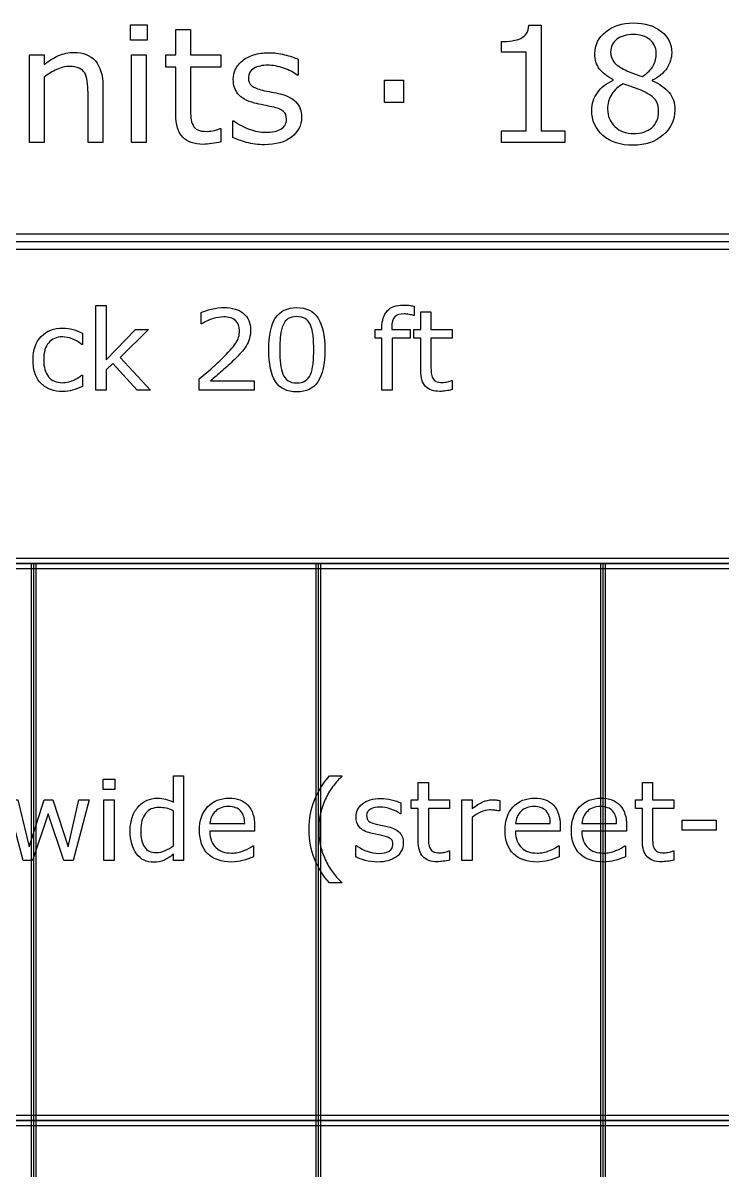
# Model space of a CAD drawing. Extents: x -13 to 750, y 12 to 2314.
# Drawn here: x 164.1 to 220.6, y 2220.9 to 2313.6 of the extents above; entities that cross this region are included whole.
import ezdxf

# ---------------------------------------------------------------- set-up
doc = ezdxf.new("R2010")
doc.units = 0
doc.layers.get('0').update_dxf_attribs({"linetype": 'CONTINUOUS'})

msp = doc.modelspace()

# ---------------------------------------------------------------- linework, layer by layer
at = {"color": 7}
for points in [[(174.17334, 2312.167344), (172.82764, 2312.167344), (172.82764, 2313.405137), (174.17334, 2313.405137)], [(215.2998, 2311.139023)], [(174.09717, 2303.89), (172.90381, 2303.89), (172.90381, 2310.980332), (174.09717, 2310.980332)], [(194.87305, 2307.133655), (193.35596, 2307.133655), (193.35596, 2308.930042), (194.87305, 2308.930042)], [(216.8042, 2306.524277)], [(186.64648, 2305.933948)], [(215.49658, 2306.403672)], [(43.400391, 2296.489609), (43.400391, 1844.29039), (268.59961, 1844.29039), (268.59961, 2296.489609)], [(44, 2295.89), (268, 2295.89), (268, 2269.89), (44, 2269.89)], [(44.599609, 2295.290391), (267.40039, 2295.290391), (267.40039, 1845.48961), (44.599609, 1845.48961)], [(174.45483, 2283.89), (173.36499, 2283.89), (171.39624, 2286.038926), (170.86011, 2285.52916), (170.86011, 2283.89), (170.03394, 2283.89), (170.03394, 2290.727891), (170.86011, 2290.727891), (170.86011, 2286.342148), (173.24634, 2288.798691), (174.28784, 2288.798691), (172.00708, 2286.531113)], [(188.52612, 2287.163926)], [(187.37035, 2285.168809)], [(43.599609, 2270.290391), (43.599609, 2224.489609), (268.40039, 2224.489609), (268.40039, 2270.290391)], [(44, 2269.89), (268, 2269.89), (268, 2224.89), (44, 2224.89)], [(44.400391, 2269.489609), (267.59961, 2269.489609), (267.59961, 2225.290391), (44.400391, 2225.290391)], [(164.80078, 2269.89), (164.80078, 2011.89), (165.19922, 2011.89), (165.19922, 2269.89)], [(187.80078, 2269.89), (187.80078, 2011.89), (188.19922, 2011.89), (188.19922, 2269.89)], [(210.80078, 2269.89), (210.80078, 2011.89), (211.19922, 2011.89), (211.19922, 2269.89)], [(171.56104, 2251.620469), (170.62939, 2251.620469), (170.62939, 2252.477402), (171.56104, 2252.477402)], [(169.48242, 2250.798691), (168.20361, 2245.89), (167.43896, 2245.89), (166.17773, 2249.673691), (164.92529, 2245.89), (164.16504, 2245.89), (162.87305, 2250.798691), (163.73437, 2250.798691), (164.63525, 2246.997422), (165.86133, 2250.798691), (166.54248, 2250.798691), (167.79932, 2246.997422), (168.65186, 2250.798691)], [(171.5083, 2245.89), (170.68213, 2245.89), (170.68213, 2250.798691), (171.5083, 2250.798691)], [(220.13379, 2248.355332), (217.3916, 2248.355332), (217.3916, 2249.150742), (220.13379, 2249.150742)], [(194.86963, 2247.305044)], [(176.29834, 2247.098496)], [(44, 2224.89), (268, 2224.89), (268, 2198.89), (44, 2198.89)]]:
    msp.add_lwpolyline(points, close=True, dxfattribs=at)
for points in [[(176.48389, 2306.206896), (176.48389, 2309.977403), (175.67773, 2309.977403), (175.67773, 2310.980333), (176.48389, 2310.980333), (176.48389, 2313.01793), (177.67725, 2313.01793), (177.67725, 2310.980332), (180.14014, 2310.980332), (180.14014, 2309.977402), (177.67725, 2309.977402), (177.67725, 2306.746445)], [(205.0166, 2313.373402), (206.00049, 2313.373402), (206.00049, 2304.854848), (207.93018, 2304.854848), (207.93018, 2303.89)], [(207.93018, 2303.89), (202.81396, 2303.89), (202.81396, 2304.854844), (204.78174, 2304.854844), (204.78174, 2311.189805), (202.81396, 2311.189805), (202.81396, 2312.053086)], [(165.85794, 2309.183945), (165.85794, 2303.89), (164.66458, 2303.89), (164.66458, 2310.980332), (165.85794, 2310.980332), (165.85794, 2310.193223)], [(186.36721, 2310.618519), (186.36721, 2309.34264), (186.30371, 2309.34264)], [(170.59329, 2308.492051), (170.59326, 2303.89)], [(211.83398, 2308.936387), (211.83398, 2308.974477)], [(214.97607, 2308.923695), (214.97607, 2308.885605)], [(170.59326, 2303.89), (169.3999, 2303.89), (169.3999, 2307.927109)], [(181.10498, 2304.315296), (181.10498, 2305.654651), (181.16848, 2305.654651)], [(180.07667, 2305.026231), (180.14017, 2305.026231), (180.14014, 2303.95348)], [(178.59009, 2289.238145), (178.54619, 2289.238145), (178.54619, 2290.160996)], [(195.73755, 2289.928086), (195.69365, 2289.928086)], [(196.27808, 2285.494005), (196.27808, 2288.104356), (195.71997, 2288.104356), (195.71997, 2288.798692), (196.27808, 2288.798692), (196.27808, 2290.209337), (197.10425, 2290.209337), (197.10425, 2288.798692), (198.80933, 2288.798692), (198.80933, 2288.104356), (197.10425, 2288.104356), (197.10425, 2285.86754)], [(195.7376, 2290.683946), (195.73755, 2289.928086)], [(193.94024, 2288.965687), (193.94024, 2288.798694), (195.42998, 2288.798694), (195.42998, 2288.104358), (193.9666, 2288.104358), (193.9666, 2283.89), (193.14043, 2283.89), (193.14043, 2288.104355), (192.58233, 2288.104355), (192.58233, 2288.798691), (193.14043, 2288.798691), (193.14043, 2288.961289)], [(168.9397, 2288.504258), (168.9397, 2287.585801), (168.8958, 2287.585801)], [(182.81323, 2283.89), (178.38354, 2283.89), (178.38354, 2284.808457), (179.3064, 2285.599473)], [(168.8958, 2285.107287), (168.9397, 2285.107287), (168.9397, 2284.197617)], [(179.29324, 2284.641465), (182.81326, 2284.641465), (182.81323, 2283.89)], [(198.7654, 2284.676625), (198.8093, 2284.676625), (198.80933, 2283.933945)], [(165, 2269.89), (165, 2011.89)], [(188, 2269.89), (188, 2011.89)], [(211, 2269.89), (211, 2011.89)], [(176.29834, 2250.600934), (176.29834, 2252.727887), (177.12451, 2252.727887), (177.12451, 2245.89)], [(188.89746, 2252.727891), (189.90381, 2252.727891), (189.90381, 2252.683941)], [(196.06934, 2247.494005), (196.06934, 2250.104356), (195.51123, 2250.104356), (195.51123, 2250.798692), (196.06934, 2250.798692), (196.06934, 2252.209337), (196.89551, 2252.209337), (196.89551, 2250.798692), (198.60059, 2250.798692), (198.60059, 2250.104356), (196.89551, 2250.104356), (196.89551, 2247.86754)], [(214.1792, 2247.494005), (214.1792, 2250.104356), (213.62109, 2250.104356), (213.62109, 2250.798692), (214.1792, 2250.798692), (214.1792, 2252.209337), (215.00537, 2252.209337), (215.00537, 2250.798692), (216.71045, 2250.798692), (216.71045, 2250.104356), (215.00537, 2250.104356), (215.00537, 2247.86754)], [(194.67622, 2250.548208), (194.67622, 2249.664907), (194.63232, 2249.664907)], [(200.42436, 2249.374857), (200.42436, 2245.89), (199.59818, 2245.89), (199.59818, 2250.798691), (200.42436, 2250.798691), (200.42436, 2250.073594)], [(202.66117, 2250.745961), (202.66113, 2249.897813)], [(176.29834, 2247.098496), (176.29834, 2249.915391)], [(202.66113, 2249.897813), (202.61723, 2249.897813)], [(179.24268, 2248.891465), (182.05518, 2248.891465)], [(182.85937, 2248.258652), (179.24268, 2248.258652)], [(182.85932, 2248.706895), (182.85937, 2248.258652)], [(203.93115, 2248.891465), (206.74365, 2248.891465)], [(207.54785, 2248.258652), (203.93115, 2248.258652)], [(207.54781, 2248.706895), (207.54785, 2248.258652)], [(209.29248, 2248.891465), (212.10498, 2248.891465)], [(212.90918, 2248.258652), (209.29248, 2248.258652)], [(212.90913, 2248.706895), (212.90918, 2248.258652)], [(177.12451, 2245.89), (176.29834, 2245.89), (176.29834, 2246.40416)], [(182.71875, 2247.089707), (182.76265, 2247.089707), (182.76265, 2246.188828)], [(191.0332, 2246.184434), (191.0332, 2247.11168), (191.0771, 2247.11168)], [(198.55666, 2246.676625), (198.60066, 2246.676625), (198.60059, 2245.933945)], [(207.40723, 2247.089707), (207.45113, 2247.089707), (207.45113, 2246.188828)], [(212.76855, 2247.089707), (212.81245, 2247.089707), (212.81245, 2246.188828)], [(216.66652, 2246.676625), (216.71042, 2246.676625), (216.71045, 2245.933945)], [(189.90381, 2244.079453), (188.89746, 2244.079453)], [(189.90381, 2244.123394), (189.90381, 2244.079453)]]:
    msp.add_lwpolyline(points, dxfattribs=at)
for points in [[(204.81982, 2312.713246), (204.93408, 2312.878285), (204.999673, 2313.098337), (205.0166, 2313.373402)], [(211.21826, 2312.846547), (211.802247, 2313.320505), (212.544923, 2313.557484), (213.44629, 2313.557484)], [(213.44629, 2313.557484), (214.389977, 2313.557484), (215.14323, 2313.331084), (215.70605, 2312.878285)], [(202.81396, 2312.053086), (203.080567, 2312.053086), (203.366213, 2312.074246), (203.6709, 2312.116566)], [(203.6709, 2312.116566), (203.975587, 2312.163113), (204.206217, 2312.228705), (204.36279, 2312.313344)], [(204.36279, 2312.313344), (204.557457, 2312.419138), (204.7098, 2312.552439), (204.81982, 2312.713246)], [(210.34229, 2311.069203), (210.34229, 2311.78014), (210.63428, 2312.372588), (211.21826, 2312.846547)], [(212.12598, 2312.243516), (211.787433, 2311.989609), (211.61816, 2311.646836), (211.61816, 2311.215195)], [(213.43994, 2312.624375), (212.90674, 2312.624375), (212.468753, 2312.497422), (212.12598, 2312.243516)], [(214.77295, 2312.218125), (214.425943, 2312.488958), (213.981607, 2312.624375), (213.43994, 2312.624375)], [(215.2998, 2311.139023), (215.2998, 2311.591823), (215.124183, 2311.951524), (214.77295, 2312.218125)], [(215.70605, 2312.878285), (216.268877, 2312.425486), (216.55029, 2311.849965), (216.55029, 2311.151723)], [(167.01321, 2310.916855), (167.410997, 2311.090358), (167.819363, 2311.177109), (168.23831, 2311.177109)], [(168.23831, 2311.177109), (169.004263, 2311.177109), (169.588247, 2310.946478), (169.99026, 2310.485215)], [(182.76809, 2310.973987), (183.13625, 2311.092477), (183.54673, 2311.151722), (183.99953, 2311.151722)], [(183.99953, 2311.151722), (184.42271, 2311.151722), (184.85012, 2311.098825), (185.28176, 2310.99303)], [(211.61816, 2311.215195), (211.61816, 2310.910508), (211.702797, 2310.646022), (211.87207, 2310.421738)], [(215.05859, 2310.098008), (215.219397, 2310.398463), (215.2998, 2310.745468), (215.2998, 2311.139023)], [(216.55029, 2311.151723), (216.55029, 2310.724314), (216.41699, 2310.303252), (216.15039, 2309.888539)], [(165.85794, 2310.193223), (166.230333, 2310.502142), (166.615423, 2310.743353), (167.01321, 2310.916855)], [(169.99026, 2310.485215), (170.39228, 2310.023952), (170.59329, 2309.359564), (170.59329, 2308.492051)], [(181.31447, 2309.812366), (181.437197, 2310.070504), (181.62128, 2310.301136), (181.86672, 2310.504261)], [(181.86672, 2310.504261), (182.1037, 2310.703154), (182.404157, 2310.85973), (182.76809, 2310.973987)], [(185.28176, 2310.99303), (185.717633, 2310.891468), (186.07945, 2310.766631), (186.36721, 2310.618519)], [(210.7041, 2309.863149), (210.462893, 2310.184763), (210.34229, 2310.586781), (210.34229, 2311.069203)], [(211.87207, 2310.421738), (212.04557, 2310.201686), (212.305823, 2310.004909), (212.65283, 2309.831406)], [(166.87991, 2309.799668), (166.524443, 2309.638861), (166.183787, 2309.43362), (165.85794, 2309.183945)], [(167.90189, 2310.040879), (167.576043, 2310.040879), (167.235383, 2309.960475), (166.87991, 2309.799668)], [(168.6763, 2309.907578), (168.477407, 2309.996445), (168.21927, 2310.040879), (167.90189, 2310.040879)], [(169.13333, 2309.514023), (169.027537, 2309.691758), (168.875193, 2309.822943), (168.6763, 2309.907578)], [(169.3428, 2308.841172), (169.304733, 2309.128932), (169.23491, 2309.353216), (169.13333, 2309.514023)], [(181.13674, 2308.987171), (181.13674, 2309.279163), (181.195983, 2309.554228), (181.31447, 2309.812366)], [(182.80615, 2309.888538), (182.505697, 2309.723499), (182.35547, 2309.475941), (182.35547, 2309.145862)], [(183.91064, 2310.142444), (183.474773, 2310.142444), (183.10661, 2310.057809), (182.80615, 2309.888538)], [(185.19287, 2309.907581), (184.756997, 2310.064156), (184.329587, 2310.142444), (183.91064, 2310.142444)], [(186.30371, 2309.34264), (185.999023, 2309.566923), (185.628743, 2309.755237), (185.19287, 2309.907581)], [(211.83398, 2308.974477), (211.326173, 2309.24531), (210.949547, 2309.541534), (210.7041, 2309.863149)], [(212.65283, 2309.831406), (212.80941, 2309.755234), (213.033693, 2309.655787), (213.32568, 2309.533066)], [(213.32568, 2309.533066), (213.621907, 2309.410345), (213.909667, 2309.308782), (214.18896, 2309.228379)], [(214.18896, 2309.228379), (214.607907, 2309.507676), (214.897783, 2309.797552), (215.05859, 2310.098008)], [(216.15039, 2309.888539), (215.88379, 2309.478057), (215.49235, 2309.156442), (214.97607, 2308.923695)], [(169.3999, 2307.927109), (169.3999, 2308.252956), (169.380867, 2308.557643), (169.3428, 2308.841172)], [(181.52395, 2307.806507), (181.26581, 2308.128122), (181.13674, 2308.521676), (181.13674, 2308.987171)], [(182.35547, 2309.145862), (182.35547, 2308.85387), (182.446453, 2308.633818), (182.62842, 2308.485706)], [(182.62842, 2308.485706), (182.806153, 2308.337594), (183.093913, 2308.216989), (183.4917, 2308.12389)], [(210.54541, 2307.920762), (210.850097, 2308.348171), (211.27962, 2308.686712), (211.83398, 2308.936387)], [(212.63379, 2308.644395), (212.25293, 2308.437038), (211.946127, 2308.155625), (211.71338, 2307.800156)], [(213.57959, 2308.307969), (213.34261, 2308.388372), (213.027343, 2308.500514), (212.63379, 2308.644395)], [(214.97607, 2308.885605), (215.568523, 2308.631699), (216.021323, 2308.318548), (216.33447, 2307.946152)], [(182.85061, 2307.082874), (182.228537, 2307.247913), (181.786317, 2307.489124), (181.52395, 2307.806507)], [(183.4917, 2308.12389), (183.711753, 2308.07311), (183.957197, 2308.022329), (184.22803, 2307.971546)], [(184.22803, 2307.971546), (184.50309, 2307.920766), (184.731603, 2307.874217), (184.91357, 2307.831898)], [(184.91357, 2307.831898), (185.467937, 2307.704945), (185.895347, 2307.487008), (186.1958, 2307.178089)], [(210.08838, 2306.498887), (210.08838, 2307.023626), (210.240723, 2307.497585), (210.54541, 2307.920762)], [(211.71338, 2307.800156), (211.484867, 2307.444687), (211.37061, 2307.042669), (211.37061, 2306.594102)], [(214.2334, 2308.047715), (214.034507, 2308.140814), (213.81657, 2308.227565), (213.57959, 2308.307969)], [(215.23633, 2307.336777), (215.067057, 2307.573756), (214.732747, 2307.810736), (214.2334, 2308.047715)], [(216.33447, 2307.946152), (216.647623, 2307.573757), (216.8042, 2307.099798), (216.8042, 2306.524277)], [(177.67725, 2306.746445), (177.67725, 2306.37405), (177.685717, 2306.082058), (177.70265, 2305.870469)], [(183.59328, 2306.917835), (183.322447, 2306.968615), (183.07489, 2307.023628), (182.85061, 2307.082874)], [(184.25979, 2306.784534), (184.090517, 2306.822621), (183.868347, 2306.867054), (183.59328, 2306.917835)], [(185.18654, 2306.41637), (185.025733, 2306.560251), (184.716817, 2306.682972), (184.25979, 2306.784534)], [(186.1958, 2307.178089), (186.496253, 2306.864938), (186.64648, 2306.450224), (186.64648, 2305.933948)], [(210.99609, 2304.467637), (210.39095, 2304.996608), (210.08838, 2305.673692), (210.08838, 2306.498887)], [(211.37061, 2306.594102), (211.37061, 2306.022813), (211.567387, 2305.55097), (211.96094, 2305.178574)], [(215.49658, 2306.403672), (215.49658, 2306.792995), (215.40983, 2307.10403), (215.23633, 2307.336777)], [(216.8042, 2306.524277), (216.8042, 2305.707546), (216.4847, 2305.028347), (215.8457, 2304.48668)], [(177.04883, 2304.334337), (176.672203, 2304.72366), (176.48389, 2305.347846), (176.48389, 2306.206896)], [(177.70265, 2305.870469), (177.719583, 2305.663112), (177.778827, 2305.468451), (177.88038, 2305.286484)], [(181.16848, 2305.654651), (181.545107, 2305.371122), (181.96405, 2305.144723), (182.42531, 2304.975452)], [(184.98342, 2304.9818), (185.27964, 2305.151071), (185.42775, 2305.417672), (185.42775, 2305.781605)], [(185.42775, 2305.781605), (185.42775, 2306.060902), (185.347347, 2306.27249), (185.18654, 2306.41637)], [(186.64648, 2305.933948), (186.64648, 2305.286487), (186.377763, 2304.7554), (185.84033, 2304.340687)], [(214.93799, 2305.096055), (215.310383, 2305.413438), (215.49658, 2305.84931), (215.49658, 2306.403672)], [(177.88038, 2305.286484), (177.97348, 2305.117213), (178.100433, 2304.992376), (178.26124, 2304.911973)], [(178.26124, 2304.911973), (178.42628, 2304.835801), (178.675953, 2304.797715), (179.01026, 2304.797715)], [(179.01026, 2304.797715), (179.204927, 2304.797715), (179.408053, 2304.825222), (179.61964, 2304.880235)], [(179.61964, 2304.880235), (179.831227, 2304.939482), (179.98357, 2304.988147), (180.07667, 2305.026231)], [(182.42531, 2304.975452), (182.886577, 2304.810413), (183.328797, 2304.727894), (183.75197, 2304.727894)], [(183.75197, 2304.727894), (184.27671, 2304.727894), (184.687193, 2304.812529), (184.98342, 2304.9818)], [(211.96094, 2305.178574), (212.354493, 2304.806178), (212.85384, 2304.61998), (213.45898, 2304.61998)], [(213.45898, 2304.61998), (214.07682, 2304.61998), (214.569823, 2304.778672), (214.93799, 2305.096055)], [(178.69922, 2303.750353), (177.975587, 2303.750353), (177.425457, 2303.945014), (177.04883, 2304.334337)], [(179.40381, 2303.807483), (179.141437, 2303.769396), (178.906573, 2303.750353), (178.69922, 2303.750353)], [(180.14014, 2303.95348), (179.915853, 2303.894233), (179.67041, 2303.845568), (179.40381, 2303.807483)], [(182.20312, 2303.902698), (181.767253, 2304.029651), (181.401207, 2304.167184), (181.10498, 2304.315296)], [(183.65039, 2303.718616), (183.12565, 2303.718616), (182.643227, 2303.779977), (182.20312, 2303.902698)], [(185.84033, 2304.340687), (185.30713, 2303.925973), (184.57715, 2303.718616), (183.65039, 2303.718616)], [(213.44629, 2303.67418), (212.422203, 2303.67418), (211.60547, 2303.938666), (210.99609, 2304.467637)], [(215.8457, 2304.48668), (215.210933, 2303.945013), (214.41113, 2303.67418), (213.44629, 2303.67418)], [(193.57549, 2290.301621), (193.86553, 2290.615098), (194.284477, 2290.771836), (194.83233, 2290.771836)], [(194.83233, 2290.771836), (195.016897, 2290.771836), (195.182423, 2290.763046), (195.32891, 2290.745466)], [(195.32891, 2290.745466), (195.478323, 2290.727886), (195.614553, 2290.707379), (195.7376, 2290.683946)], [(178.54619, 2290.160996), (178.754197, 2290.263535), (179.031053, 2290.357285), (179.37676, 2290.442246)], [(179.37676, 2290.442246), (179.725393, 2290.527207), (180.062307, 2290.569688), (180.3875, 2290.569688)], [(180.3875, 2290.569688), (181.0584, 2290.569688), (181.58428, 2290.40709), (181.96514, 2290.081895)], [(181.96514, 2290.081895), (182.346, 2289.759629), (182.53643, 2289.321641), (182.53643, 2288.76793)], [(184.54907, 2289.730332), (184.915283, 2290.286973), (185.486573, 2290.565293), (186.26294, 2290.565293)], [(186.26294, 2289.840195), (185.987547, 2289.840195), (185.75903, 2289.783066), (185.57739, 2289.668809)], [(186.26294, 2290.565293), (187.048093, 2290.565293), (187.620847, 2290.282578), (187.9812, 2289.717148)], [(186.94409, 2289.668809), (186.76831, 2289.783066), (186.54126, 2289.840195), (186.26294, 2289.840195)], [(193.14043, 2288.961289), (193.14043, 2289.544297), (193.28545, 2289.991074), (193.57549, 2290.301621)], [(194.17754, 2289.813831), (194.01934, 2289.658558), (193.94024, 2289.375843), (193.94024, 2288.965687)], [(194.95098, 2290.051136), (194.596487, 2290.051136), (194.338673, 2289.972034), (194.17754, 2289.813831)], [(195.3377, 2290.007186), (195.191213, 2290.036486), (195.062307, 2290.051136), (194.95098, 2290.051136)], [(195.69365, 2289.928086), (195.60283, 2289.954453), (195.48418, 2289.980819), (195.3377, 2290.007186)], [(165.61743, 2288.227402), (166.059817, 2288.684433), (166.642827, 2288.912949), (167.36646, 2288.912949)], [(167.36646, 2288.912949), (167.647707, 2288.912949), (167.923097, 2288.873398), (168.19263, 2288.794297)], [(179.49976, 2289.668809), (179.189213, 2289.575059), (178.88599, 2289.431504), (178.59009, 2289.238145)], [(180.36548, 2289.809434), (180.09888, 2289.809434), (179.810307, 2289.762559), (179.49976, 2289.668809)], [(181.30151, 2289.519395), (181.078857, 2289.712754), (180.766847, 2289.809434), (180.36548, 2289.809434)], [(181.63989, 2288.723984), (181.63989, 2289.063828), (181.527097, 2289.328965), (181.30151, 2289.519395)], [(183.99976, 2287.155137), (183.99976, 2288.318223), (184.182863, 2289.176621), (184.54907, 2289.730332)], [(185.15112, 2289.150254), (185.051513, 2288.933457), (184.982667, 2288.650742), (184.94458, 2288.302109)], [(185.57739, 2289.668809), (185.398683, 2289.554551), (185.256593, 2289.381699), (185.15112, 2289.150254)], [(187.36597, 2289.159043), (187.26343, 2289.384629), (187.122803, 2289.554551), (186.94409, 2289.668809)], [(187.5769, 2288.324082), (187.541767, 2288.652207), (187.471457, 2288.930528), (187.36597, 2289.159043)], [(187.9812, 2289.717148), (188.34448, 2289.154648), (188.52612, 2288.303574), (188.52612, 2287.163926)], [(164.95825, 2286.337754), (164.95825, 2287.140488), (165.177977, 2287.770371), (165.61743, 2288.227402)], [(167.33135, 2288.196641), (166.862597, 2288.196641), (166.49199, 2288.038438), (166.21953, 2287.722031)], [(168.11358, 2288.038438), (167.846973, 2288.143907), (167.58623, 2288.196641), (167.33135, 2288.196641)], [(168.8958, 2287.585801), (168.643847, 2287.78209), (168.383107, 2287.932969), (168.11358, 2288.038438)], [(168.19263, 2288.794297), (168.46509, 2288.715196), (168.714113, 2288.618516), (168.9397, 2288.504258)], [(181.32788, 2287.68248), (181.535887, 2288.004746), (181.63989, 2288.351914), (181.63989, 2288.723984)], [(182.43973, 2288.069199), (182.378197, 2287.855332), (182.28591, 2287.651718), (182.16287, 2287.458359)], [(182.53643, 2288.76793), (182.53643, 2288.518907), (182.504197, 2288.285996), (182.43973, 2288.069199)], [(184.94458, 2288.302109), (184.909447, 2287.953476), (184.89188, 2287.571152), (184.89188, 2287.155137)], [(187.634, 2287.163926), (187.634, 2287.609239), (187.614967, 2287.995957), (187.5769, 2288.324082)], [(166.21953, 2287.722031), (165.950003, 2287.408554), (165.81524, 2286.947129), (165.81524, 2286.337754)], [(180.17212, 2286.386094), (180.73462, 2286.931016), (181.119873, 2287.363145), (181.32788, 2287.68248)], [(182.16287, 2287.458359), (182.048617, 2287.276718), (181.91385, 2287.098008), (181.75857, 2286.922227)], [(184.54028, 2284.58873), (184.179933, 2285.145371), (183.99976, 2286.00084), (183.99976, 2287.155137)], [(184.89188, 2287.155137), (184.89188, 2286.698106), (184.90798, 2286.315781), (184.94018, 2286.008164)], [(187.5769, 2286.00377), (187.614967, 2286.326035), (187.634, 2286.712754), (187.634, 2287.163926)], [(188.52612, 2287.163926), (188.52612, 2285.989121), (188.34155, 2285.126328), (187.97241, 2284.575547)], [(165.13403, 2285.208359), (165.016843, 2285.530625), (164.95825, 2285.90709), (164.95825, 2286.337754)], [(165.81524, 2286.337754), (165.81524, 2285.745957), (165.947073, 2285.290391), (166.21074, 2284.971055)], [(179.3064, 2285.599473), (179.616947, 2285.863144), (179.90552, 2286.125351), (180.17212, 2286.386094)], [(181.20047, 2286.337754), (180.88699, 2286.030137), (180.56326, 2285.731309), (180.22928, 2285.44127)], [(181.75857, 2286.922227), (181.60623, 2286.746446), (181.420197, 2286.551621), (181.20047, 2286.337754)], [(165.63062, 2284.408555), (165.416747, 2284.619492), (165.251217, 2284.886094), (165.13403, 2285.208359)], [(180.22928, 2285.44127), (179.895293, 2285.15416), (179.58328, 2284.887558), (179.29324, 2284.641465)], [(184.94018, 2286.008164), (184.97238, 2285.700547), (185.041227, 2285.425156), (185.14672, 2285.181992)], [(185.14672, 2285.181992), (185.2434, 2284.953477), (185.37963, 2284.77916), (185.55541, 2284.659043)], [(187.37036, 2285.168809), (187.4729, 2285.406114), (187.541747, 2285.684434), (187.5769, 2286.00377)], [(196.66919, 2284.197618), (196.40845, 2284.467149), (196.27808, 2284.899278), (196.27808, 2285.494005)], [(197.10425, 2285.86754), (197.10425, 2285.609727), (197.110117, 2285.407579), (197.12185, 2285.261095)], [(197.12185, 2285.261095), (197.133583, 2285.11754), (197.174597, 2284.982775), (197.24489, 2284.856798)], [(166.39087, 2283.933945), (166.09497, 2284.039414), (165.841553, 2284.197617), (165.63062, 2284.408555)], [(166.21074, 2284.971055), (166.477347, 2284.654648), (166.850883, 2284.496445), (167.33135, 2284.496445)], [(167.33135, 2284.496445), (167.498343, 2284.496445), (167.668263, 2284.518418), (167.84111, 2284.562365)], [(167.84111, 2284.562365), (168.013963, 2284.606312), (168.169237, 2284.663441), (168.30693, 2284.733752)], [(168.30693, 2284.733752), (168.42705, 2284.795272), (168.539843, 2284.859725), (168.64531, 2284.927111)], [(168.64531, 2284.927111), (168.750783, 2284.997424), (168.83428, 2285.057482), (168.8958, 2285.107287)], [(186.26294, 2283.75377), (185.477787, 2283.75377), (184.903567, 2284.03209), (184.54028, 2284.58873)], [(185.55541, 2284.659043), (185.734123, 2284.538926), (185.969963, 2284.478867), (186.26293, 2284.478867)], [(186.26293, 2284.478867), (186.538323, 2284.478867), (186.76684, 2284.535996), (186.94848, 2284.650254)], [(187.97241, 2284.575547), (187.606203, 2284.027696), (187.03638, 2283.75377), (186.26294, 2283.75377)], [(186.94848, 2284.650254), (187.13012, 2284.764512), (187.270743, 2284.937364), (187.37035, 2285.168809)], [(197.24489, 2284.856798), (197.309357, 2284.739611), (197.397247, 2284.653185), (197.50856, 2284.597521)], [(197.50856, 2284.597521), (197.62282, 2284.544788), (197.795673, 2284.518421), (198.02712, 2284.518421)], [(198.02712, 2284.518421), (198.161887, 2284.518421), (198.30251, 2284.537464), (198.44899, 2284.575551)], [(198.44899, 2284.575551), (198.595477, 2284.616564), (198.700947, 2284.650256), (198.7654, 2284.676625)], [(167.36646, 2283.780137), (167.011967, 2283.780137), (166.68677, 2283.831406), (166.39087, 2283.933945)], [(168.15308, 2283.89), (167.906987, 2283.816758), (167.64478, 2283.780137), (167.36646, 2283.780137)], [(168.9397, 2284.197617), (168.664307, 2284.065781), (168.4021, 2283.963242), (168.15308, 2283.89)], [(197.81177, 2283.793321), (197.31079, 2283.793321), (196.92993, 2283.928087), (196.66919, 2284.197618)], [(198.29956, 2283.832871), (198.11792, 2283.806504), (197.955323, 2283.793321), (197.81177, 2283.793321)], [(198.80933, 2283.933945), (198.654057, 2283.892932), (198.484133, 2283.85924), (198.29956, 2283.832871)], [(187.68896, 2250.781113), (187.976073, 2251.484238), (188.378907, 2252.133164), (188.89746, 2252.727891)], [(189.22266, 2251.941266), (189.008793, 2251.662945), (188.809573, 2251.33775), (188.625, 2250.96568)], [(189.90381, 2252.683941), (189.666503, 2252.470074), (189.439453, 2252.222516), (189.22266, 2251.941266)], [(174.1582, 2250.759141), (174.424807, 2250.876328), (174.700197, 2250.934922), (174.98437, 2250.934922)], [(174.98437, 2250.934922), (175.242183, 2250.934922), (175.4707, 2250.907089), (175.66992, 2250.851422)], [(179.05806, 2250.227402), (179.497513, 2250.699082), (180.07466, 2250.934922), (180.7895, 2250.934922)], [(180.7895, 2250.934922), (181.451607, 2250.934922), (181.961373, 2250.741563), (182.3188, 2250.354844)], [(188.625, 2250.96568), (188.44922, 2250.605328), (188.305667, 2250.208355), (188.19434, 2249.774762)], [(192.18452, 2250.794302), (192.4394, 2250.876333), (192.72358, 2250.917349), (193.03706, 2250.917349)], [(193.03706, 2250.917349), (193.330027, 2250.917349), (193.625923, 2250.880728), (193.92475, 2250.807485)], [(203.74654, 2250.227402), (204.185993, 2250.699082), (204.763143, 2250.934922), (205.47799, 2250.934922)], [(205.47799, 2250.934922), (206.140097, 2250.934922), (206.64986, 2250.741563), (207.00728, 2250.354844)], [(209.10786, 2250.227402), (209.547313, 2250.699082), (210.124463, 2250.934922), (210.83931, 2250.934922)], [(210.83931, 2250.934922), (211.501417, 2250.934922), (212.01118, 2250.741563), (212.3686, 2250.354844)], [(172.98047, 2249.418809), (173.100583, 2249.744004), (173.261717, 2250.02086), (173.46387, 2250.249375)], [(173.46387, 2250.249375), (173.66309, 2250.472031), (173.894533, 2250.641953), (174.1582, 2250.759141)], [(175.125, 2250.179064), (174.662107, 2250.179064), (174.301757, 2250.017931), (174.04395, 2249.695665)], [(175.70068, 2250.121934), (175.5249, 2250.160021), (175.333007, 2250.179064), (175.125, 2250.179064)], [(175.66992, 2250.851422), (175.86914, 2250.798689), (176.078613, 2250.715193), (176.29834, 2250.600934)], [(176.29834, 2249.915391), (176.075687, 2250.015), (175.876467, 2250.083848), (175.70068, 2250.121934)], [(178.40327, 2248.315781), (178.40327, 2249.118516), (178.621533, 2249.755723), (179.05806, 2250.227402)], [(180.74561, 2250.25377), (180.303223, 2250.25377), (179.950193, 2250.123399), (179.68652, 2249.862656)], [(181.72559, 2249.897813), (181.511723, 2250.135118), (181.185063, 2250.25377), (180.74561, 2250.25377)], [(182.3188, 2250.354844), (182.679147, 2249.968125), (182.85932, 2249.418809), (182.85932, 2248.706895)], [(187.2583, 2248.403672), (187.2583, 2249.285508), (187.401853, 2250.077988), (187.68896, 2250.781113)], [(191.05513, 2249.418814), (191.05513, 2249.620962), (191.096143, 2249.811392), (191.17817, 2249.990103)], [(191.17817, 2249.990103), (191.26313, 2250.168814), (191.390573, 2250.328482), (191.5605, 2250.469107)], [(191.5605, 2250.469107), (191.72456, 2250.606802), (191.932567, 2250.715201), (192.18452, 2250.794302)], [(192.21094, 2250.042837), (192.002933, 2249.928579), (191.89893, 2249.757192), (191.89893, 2249.528677)], [(192.97559, 2250.218618), (192.67383, 2250.218618), (192.418947, 2250.160024), (192.21094, 2250.042837)], [(193.86328, 2250.056021), (193.56152, 2250.164419), (193.265623, 2250.218618), (192.97559, 2250.218618)], [(194.63232, 2249.664907), (194.421387, 2249.820181), (194.16504, 2249.950552), (193.86328, 2250.056021)], [(193.92475, 2250.807485), (194.22651, 2250.737173), (194.477, 2250.650747), (194.67622, 2250.548208)], [(200.42436, 2250.073594), (200.75248, 2250.337266), (201.041053, 2250.523301), (201.29008, 2250.631699)], [(201.84818, 2249.981303), (201.5933, 2249.981303), (201.347207, 2249.924174), (201.1099, 2249.809916)], [(201.29008, 2250.631699), (201.542033, 2250.743027), (201.79838, 2250.798691), (202.05912, 2250.798691)], [(202.25688, 2249.959333), (202.14262, 2249.97398), (202.006387, 2249.981303), (201.84818, 2249.981303)], [(202.05912, 2250.798691), (202.202673, 2250.798691), (202.306677, 2250.794298), (202.37113, 2250.785511)], [(202.37113, 2250.785511), (202.435597, 2250.779644), (202.532277, 2250.766461), (202.66117, 2250.745961)], [(203.09176, 2248.315781), (203.09176, 2249.118516), (203.31002, 2249.755723), (203.74654, 2250.227402)], [(205.43408, 2250.25377), (204.9917, 2250.25377), (204.638673, 2250.123399), (204.375, 2249.862656)], [(206.41406, 2249.897813), (206.200193, 2250.135118), (205.873533, 2250.25377), (205.43408, 2250.25377)], [(207.00728, 2250.354844), (207.367633, 2249.968125), (207.54781, 2249.418809), (207.54781, 2248.706895)], [(208.45307, 2248.315781), (208.45307, 2249.118516), (208.671333, 2249.755723), (209.10786, 2250.227402)], [(210.79541, 2250.25377), (210.35303, 2250.25377), (210.000003, 2250.123399), (209.73633, 2249.862656)], [(211.77539, 2249.897813), (211.561523, 2250.135118), (211.234863, 2250.25377), (210.79541, 2250.25377)], [(212.3686, 2250.354844), (212.728953, 2249.968125), (212.90913, 2249.418809), (212.90913, 2248.706895)], [(172.80469, 2248.306992), (172.80469, 2248.723008), (172.863283, 2249.093614), (172.98047, 2249.418809)], [(174.04395, 2249.695665), (173.786137, 2249.3734), (173.65723, 2248.916368), (173.65723, 2248.324571)], [(179.68652, 2249.862656), (179.42578, 2249.601914), (179.277833, 2249.278184), (179.24268, 2248.891465)], [(182.05518, 2248.891465), (182.052513, 2249.325058), (181.94265, 2249.660508), (181.72559, 2249.897813)], [(188.19434, 2249.774762), (188.08594, 2249.341168), (188.03174, 2248.884137), (188.03174, 2248.403668)], [(191.32319, 2248.601431), (191.144483, 2248.824087), (191.05513, 2249.096548), (191.05513, 2249.418814)], [(191.89893, 2249.528677), (191.89893, 2249.326528), (191.961917, 2249.174185), (192.08789, 2249.071646)], [(192.08789, 2249.071646), (192.210937, 2248.969107), (192.410157, 2248.88561), (192.68555, 2248.821157)], [(201.1099, 2249.809916), (200.8726, 2249.698588), (200.644087, 2249.553568), (200.42436, 2249.374857)], [(202.61723, 2249.897813), (202.494183, 2249.927113), (202.374067, 2249.94762), (202.25688, 2249.959333)], [(204.375, 2249.862656), (204.11426, 2249.601914), (203.96631, 2249.278184), (203.93115, 2248.891465)], [(206.74365, 2248.891465), (206.740983, 2249.325058), (206.63112, 2249.660508), (206.41406, 2249.897813)], [(209.73633, 2249.862656), (209.475583, 2249.601914), (209.327633, 2249.278184), (209.29248, 2248.891465)], [(212.10498, 2248.891465), (212.102313, 2249.325058), (211.99245, 2249.660508), (211.77539, 2249.897813)], [(173.31885, 2246.430527), (172.976077, 2246.881699), (172.80469, 2247.507187), (172.80469, 2248.306992)], [(173.65723, 2248.324571), (173.65723, 2247.741564), (173.756837, 2247.297716), (173.95605, 2246.993028)], [(179.08882, 2246.434922), (178.631787, 2246.877305), (178.40327, 2247.504258), (178.40327, 2248.315781)], [(179.24268, 2248.258652), (179.24268, 2247.956895), (179.28809, 2247.693223), (179.37891, 2247.467637)], [(187.68896, 2246.02623), (187.401853, 2246.729355), (187.2583, 2247.521836), (187.2583, 2248.403672)], [(188.03174, 2248.403668), (188.03174, 2247.902691), (188.084473, 2247.444195), (188.18994, 2247.02818)], [(192.24165, 2248.100454), (191.810983, 2248.214712), (191.50483, 2248.381704), (191.32319, 2248.601431)], [(192.68555, 2248.821157), (192.83789, 2248.786004), (193.00781, 2248.750848), (193.19531, 2248.715689)], [(193.19531, 2248.715689), (193.385743, 2248.680536), (193.543947, 2248.648309), (193.66992, 2248.619009)], [(193.66992, 2248.619009), (194.053713, 2248.531118), (194.349613, 2248.380239), (194.55762, 2248.166372)], [(194.55762, 2248.166372), (194.765627, 2247.949575), (194.86963, 2247.662466), (194.86963, 2247.305044)], [(203.7773, 2246.434922), (203.320273, 2246.877305), (203.09176, 2247.504258), (203.09176, 2248.315781)], [(203.93115, 2248.258652), (203.93115, 2247.956895), (203.97656, 2247.693223), (204.06738, 2247.467637)], [(209.13862, 2246.434922), (208.681587, 2246.877305), (208.45307, 2247.504258), (208.45307, 2248.315781)], [(209.29248, 2248.258652), (209.29248, 2247.956895), (209.33789, 2247.693223), (209.42871, 2247.467637)], [(179.37891, 2247.467637), (179.46973, 2247.24498), (179.59424, 2247.061875), (179.75244, 2246.91832)], [(192.75581, 2247.986196), (192.56831, 2248.021349), (192.396923, 2248.059435), (192.24165, 2248.100454)], [(193.21724, 2247.893906), (193.100047, 2247.920273), (192.946237, 2247.951036), (192.75581, 2247.986196)], [(193.85884, 2247.639023), (193.747507, 2247.738633), (193.53364, 2247.823594), (193.21724, 2247.893906)], [(193.71821, 2246.645859), (193.92329, 2246.763047), (194.02583, 2246.947617), (194.02583, 2247.19957)], [(194.02583, 2247.19957), (194.02583, 2247.392929), (193.970167, 2247.539414), (193.85884, 2247.639023)], [(194.86963, 2247.305039), (194.86963, 2246.856797), (194.683593, 2246.489121), (194.31152, 2246.202012)], [(196.46045, 2246.197618), (196.19971, 2246.467149), (196.06934, 2246.899278), (196.06934, 2247.494005)], [(196.89551, 2247.86754), (196.89551, 2247.609727), (196.901377, 2247.407579), (196.91311, 2247.261095)], [(196.91311, 2247.261095), (196.924843, 2247.11754), (196.965857, 2246.982775), (197.03615, 2246.856798)], [(204.06738, 2247.467637), (204.1582, 2247.24498), (204.282713, 2247.061875), (204.44092, 2246.91832)], [(209.42871, 2247.467637), (209.51953, 2247.24498), (209.644043, 2247.061875), (209.80225, 2246.91832)], [(214.57031, 2246.197618), (214.30957, 2246.467149), (214.1792, 2246.899278), (214.1792, 2247.494005)], [(215.00537, 2247.86754), (215.00537, 2247.609727), (215.011237, 2247.407579), (215.02297, 2247.261095)], [(215.02297, 2247.261095), (215.034703, 2247.11754), (215.07572, 2246.982775), (215.14602, 2246.856798)], [(174.71631, 2245.75377), (174.13037, 2245.75377), (173.66455, 2245.979356), (173.31885, 2246.430527)], [(173.95605, 2246.993028), (174.15527, 2246.691271), (174.474607, 2246.540392), (174.91406, 2246.540392)], [(174.91406, 2246.540392), (175.148433, 2246.540392), (175.38574, 2246.591661), (175.62598, 2246.6942)], [(176.29834, 2246.40416), (176.061033, 2246.199082), (175.813473, 2246.039414), (175.55566, 2245.925156)], [(175.62598, 2246.6942), (175.866213, 2246.799669), (176.090333, 2246.934434), (176.29834, 2247.098496)], [(180.99604, 2245.775742), (180.181587, 2245.775742), (179.545847, 2245.995469), (179.08882, 2246.434922)], [(179.75244, 2246.91832), (179.904787, 2246.777695), (180.084963, 2246.672227), (180.29297, 2246.601914)], [(180.29297, 2246.601914), (180.503903, 2246.531601), (180.735347, 2246.496445), (180.9873, 2246.496445)], [(180.9873, 2246.496445), (181.321287, 2246.496445), (181.656737, 2246.562363), (181.99365, 2246.694199)], [(181.99365, 2246.694199), (182.333497, 2246.828965), (182.575197, 2246.960801), (182.71875, 2247.089707)], [(188.18994, 2247.02818), (188.29834, 2246.612164), (188.44336, 2246.216656), (188.625, 2245.841656)], [(191.0771, 2247.11168), (191.33784, 2246.915391), (191.62788, 2246.758652), (191.94722, 2246.641465)], [(191.94722, 2246.641465), (192.266553, 2246.527207), (192.572703, 2246.470078), (192.86567, 2246.470078)], [(192.86567, 2246.470078), (193.22895, 2246.470078), (193.51313, 2246.528672), (193.71821, 2246.645859)], [(197.03615, 2246.856798), (197.100617, 2246.739611), (197.188507, 2246.653185), (197.29982, 2246.597521)], [(197.29982, 2246.597521), (197.41408, 2246.544788), (197.586933, 2246.518421), (197.81838, 2246.518421)], [(197.81838, 2246.518421), (197.953147, 2246.518421), (198.09377, 2246.537464), (198.24025, 2246.575551)], [(198.24025, 2246.575551), (198.386737, 2246.616564), (198.492207, 2246.650256), (198.55666, 2246.676625)], [(205.68453, 2245.775742), (204.870077, 2245.775742), (204.234333, 2245.995469), (203.7773, 2246.434922)], [(204.44092, 2246.91832), (204.59326, 2246.777695), (204.773437, 2246.672227), (204.98145, 2246.601914)], [(204.98145, 2246.601914), (205.192383, 2246.531601), (205.423827, 2246.496445), (205.67578, 2246.496445)], [(205.67578, 2246.496445), (206.009767, 2246.496445), (206.345217, 2246.562363), (206.68213, 2246.694199)], [(206.68213, 2246.694199), (207.02197, 2246.828965), (207.26367, 2246.960801), (207.40723, 2247.089707)], [(211.04585, 2245.775742), (210.231397, 2245.775742), (209.595653, 2245.995469), (209.13862, 2246.434922)], [(209.80225, 2246.91832), (209.95459, 2246.777695), (210.134763, 2246.672227), (210.34277, 2246.601914)], [(210.34277, 2246.601914), (210.55371, 2246.531601), (210.785157, 2246.496445), (211.03711, 2246.496445)], [(211.03711, 2246.496445), (211.371097, 2246.496445), (211.706547, 2246.562363), (212.04346, 2246.694199)], [(212.04346, 2246.694199), (212.3833, 2246.828965), (212.624997, 2246.960801), (212.76855, 2247.089707)], [(215.14602, 2246.856798), (215.210487, 2246.739611), (215.298377, 2246.653185), (215.40969, 2246.597521)], [(215.40969, 2246.597521), (215.523943, 2246.544788), (215.696793, 2246.518421), (215.92824, 2246.518421)], [(215.92824, 2246.518421), (216.063007, 2246.518421), (216.203633, 2246.537464), (216.35012, 2246.575551)], [(216.35012, 2246.575551), (216.4966, 2246.616564), (216.602067, 2246.650256), (216.66652, 2246.676625)], [(175.55566, 2245.925156), (175.297853, 2245.810899), (175.01807, 2245.75377), (174.71631, 2245.75377)], [(181.91011, 2245.894395), (181.62007, 2245.815293), (181.31538, 2245.775742), (180.99604, 2245.775742)], [(182.76265, 2246.188828), (182.484323, 2246.071641), (182.200143, 2245.973496), (181.91011, 2245.894395)], [(188.89746, 2244.079453), (188.378907, 2244.67418), (187.976073, 2245.323105), (187.68896, 2246.02623)], [(188.625, 2245.841656), (188.80078, 2245.481305), (189.001463, 2245.156109), (189.22705, 2244.86607)], [(191.79346, 2245.898789), (191.4917, 2245.98668), (191.23828, 2246.081895), (191.0332, 2246.184434)], [(192.79541, 2245.771348), (192.43213, 2245.771348), (192.098147, 2245.813828), (191.79346, 2245.898789)], [(194.31152, 2246.202012), (193.94238, 2245.914903), (193.43701, 2245.771348), (192.79541, 2245.771348)], [(197.60303, 2245.793321), (197.10205, 2245.793321), (196.72119, 2245.928087), (196.46045, 2246.197618)], [(198.09082, 2245.832871), (197.90918, 2245.806504), (197.746583, 2245.793321), (197.60303, 2245.793321)], [(198.60059, 2245.933945), (198.445317, 2245.892932), (198.275393, 2245.85924), (198.09082, 2245.832871)], [(206.59859, 2245.894395), (206.30855, 2245.815293), (206.003863, 2245.775742), (205.68453, 2245.775742)], [(207.45113, 2246.188828), (207.17281, 2246.071641), (206.88863, 2245.973496), (206.59859, 2245.894395)], [(211.95991, 2245.894395), (211.66987, 2245.815293), (211.365183, 2245.775742), (211.04585, 2245.775742)], [(212.81245, 2246.188828), (212.53413, 2246.071641), (212.24995, 2245.973496), (211.95991, 2245.894395)], [(215.71289, 2245.793321), (215.211917, 2245.793321), (214.831057, 2245.928087), (214.57031, 2246.197618)], [(216.20068, 2245.832871), (216.01904, 2245.806504), (215.856443, 2245.793321), (215.71289, 2245.793321)], [(216.71045, 2245.933945), (216.555177, 2245.892932), (216.385253, 2245.85924), (216.20068, 2245.832871)], [(189.22705, 2244.86607), (189.452637, 2244.573101), (189.678223, 2244.325543), (189.90381, 2244.123394)]]:
    msp.add_open_spline(points, degree=3, dxfattribs=at)

doc.saveas('drawing.dxf')
